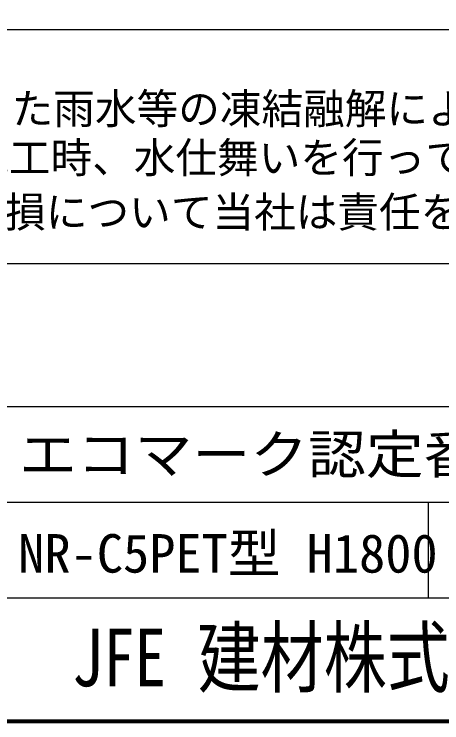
# Model space of a CAD drawing. Units: millimetres, scale not verified. Extents: x -4425 to 4425, y -3150 to 3150.
# Drawn here: x 2970 to 3611, y -2925 to -1863 of the extents above; entities that cross this region are included whole.
import ezdxf
from ezdxf.enums import TextEntityAlignment as Align

# ---------------------------------------------------------------- set-up
doc = ezdxf.new("R2010")
doc.units = ezdxf.units.MM
doc.header["$LTSCALE"] = 20
doc.layers.add('0-E_WAKU', color=7, linetype='Continuous', lineweight=25)
doc.layers.add('1-0_D-TTL-TXT', color=7, linetype='Continuous', lineweight=25)
doc.styles.add('ＭＳ ゴシック', font='')
doc.styles.get('ＭＳ ゴシック').set_extended_font_data('MS Gothic')

msp = doc.modelspace()

# ---------------------------------------------------------------- linework, layer by layer
at = {"layer": '0-E_WAKU'}
for p, q in [((2681.55, -2450.93), (4196, -2450.93)), ((2681.55, -2594.18), (4196, -2594.18)), ((3591.19, -2737.43), (3591.19, -2594.18)), ((2681.55, -2737.43), (4196, -2737.43))]:
    msp.add_line(p, q, dxfattribs=at)
msp.add_lwpolyline([(-4050, 2925), (4200, 2925), (4200, -2925), (-4050, -2925)], close=True, dxfattribs=at)
for points in [[(4198, 2923), (4198, -2923), (-4048, -2923)], [(4196, 2921), (4196, -2921), (-4046, -2921)]]:
    msp.add_lwpolyline(points, dxfattribs=at)
at = {"layer": '1-0_D-TTL-TXT', "color": 2}
for p, q in [((4048.81, -1886.48), (1603.26, -1886.48)), ((1603.26, -2236.48), (4048.81, -2236.48))]:
    msp.add_line(p, q, dxfattribs=at)

# ---------------------------------------------------------------- texts
at = {"layer": '0-E_WAKU', "style": 'ＭＳ ゴシック'}
for s, height, width, p in [('エコマーク認定番号 22 131 001', 57.73, 1.1, (2977.38, -2568.74)), ('JFE 建材株式会社', 86.59, 0.8, (3056.46, -2896.2))]:
    msp.add_text(s, height=height, dxfattribs=dict(at, width=width)).set_placement(p, align=Align.BOTTOM_LEFT)
msp.add_text('NR-C5PET型 H1800', height=57.73, dxfattribs=at).set_placement((2976.17, -2717.21), align=Align.BOTTOM_LEFT)
at = {"layer": '1-0_D-TTL-TXT', "style": 'ＭＳ ゴシック'}
for s, p in [('凍結の恐れがある場所への設置は、内部に溜まった雨水等の凍結融解により支柱の破損や', (1593.45, -2041.15)), ('コンクリート基礎の破損の恐れがありますので施工時、水仕舞いを行ってください。', (1589.33, -2114.58)), ('施工による水仕舞い不備で起こる支柱・基礎の破損について当社は責任を負いかねます。 ', (1582.34, -2196.07))]:
    msp.add_text(s, height=45.75, dxfattribs=at).set_placement(p, align=Align.BOTTOM_LEFT)

doc.saveas('drawing.dxf')
